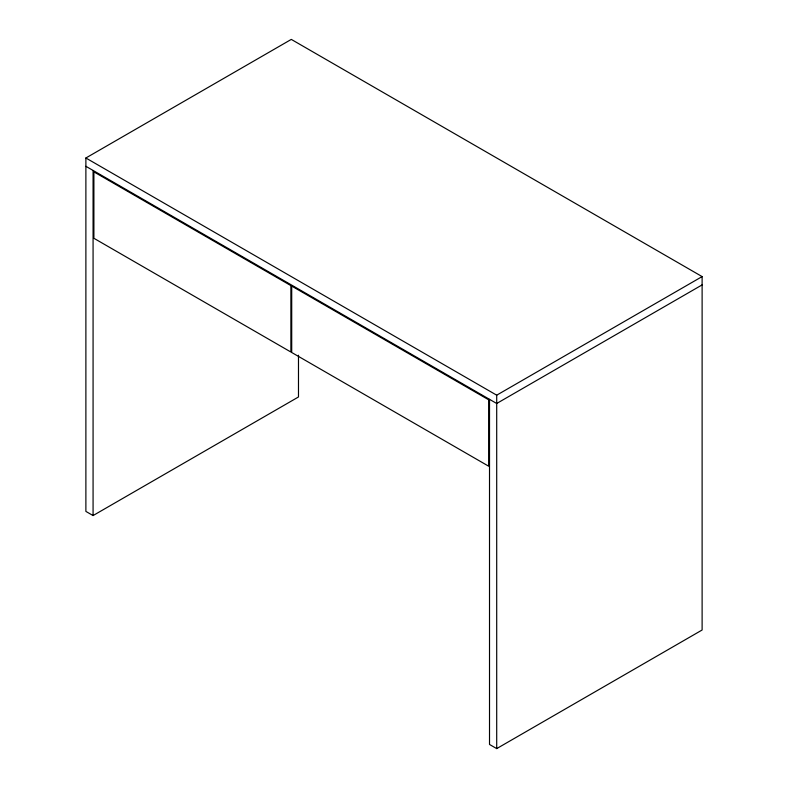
<?xml version="1.0" encoding="UTF-8"?>
<svg xmlns="http://www.w3.org/2000/svg" width="788" height="788" viewBox="0 0 788 788"><rect width="100%" height="100%" fill="white"/><g stroke="black" fill="none" stroke-linecap="round" stroke-linejoin="round"><path stroke-width="1.18" d="M298.485 355.211L298.485 396.965L93.073 515.559L85.882 511.412L85.882 157.994L291.294 39.4L702.118 276.588L702.118 630.006L496.706 748.6L489.515 744.453L489.515 399.339M85.882 157.994L496.706 395.182L702.118 276.588M702.118 284.892L496.706 403.486L85.882 166.298M496.706 395.182L496.706 748.6M93.073 170.444L93.073 515.559M290.88 285.601L93.89 171.873L93.89 238.281L290.88 352.019L290.88 285.601M488.698 399.811L291.708 286.074L291.708 352.492L488.698 466.22L488.698 399.811"/></g></svg>
